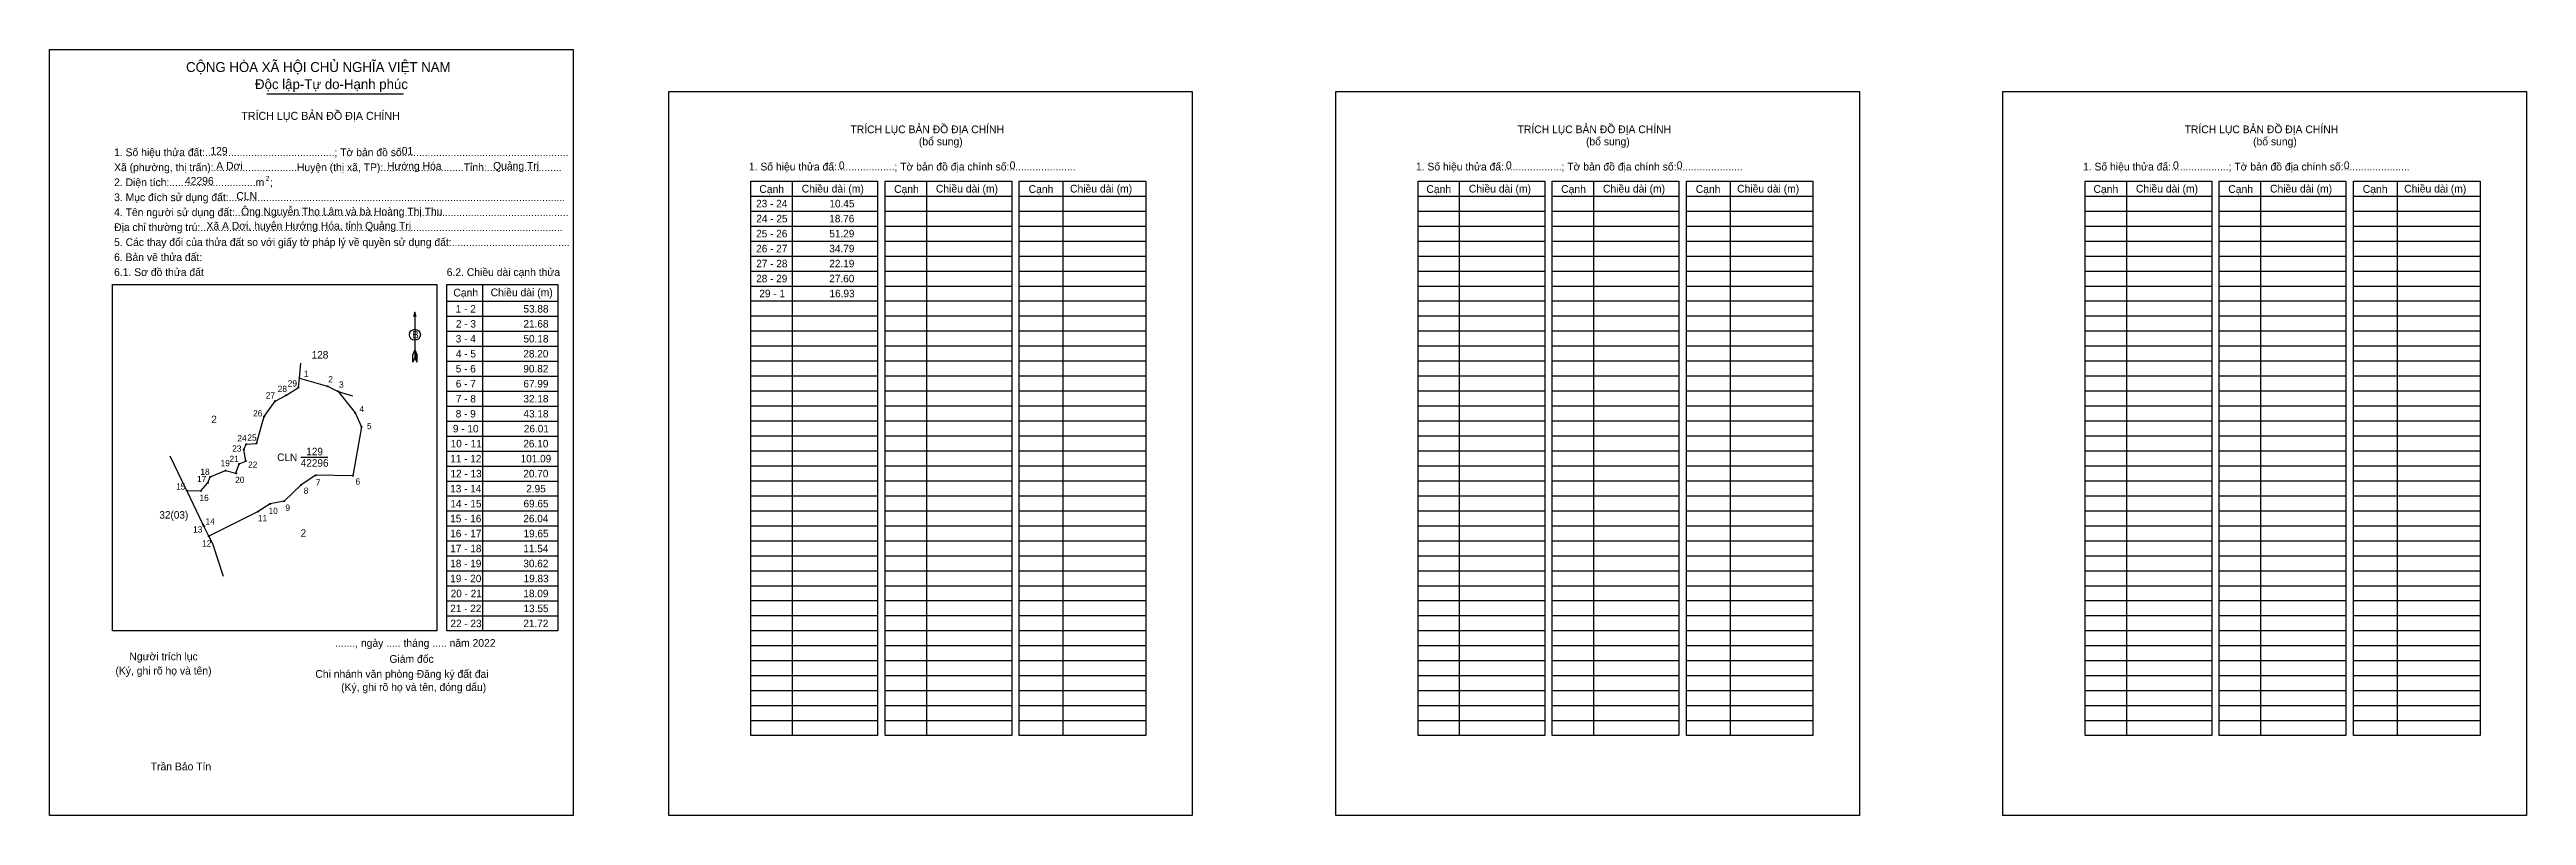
# Model space of a CAD drawing. Extents: x 551345 to 555889, y 1826529 to 1827934.
import ezdxf

# ---------------------------------------------------------------- set-up
doc = ezdxf.new("R2010")
doc.units = 0
for name, color, linetype in [('Level 1', 7, 'Continuous'), ('Level 10', 7, 'Continuous'), ('Level 11', 7, 'Continuous'), ('Level 13', 7, 'Continuous'), ('Level 2', 7, 'Continuous'), ('Level 27', 7, 'Continuous'), ('Level 36', 7, 'Continuous'), ('Level 5', 7, 'Continuous'), ('Level 52', 7, 'Continuous'), ('Level 6', 7, 'Continuous'), ('Level 9', 7, 'Continuous')]:
    doc.layers.add(name, color=color, linetype=linetype)

msp = doc.modelspace()

# ---------------------------------------------------------------- linework, layer by layer
at = {"layer": 'Level 1'}
for p, q in [((551345.1, 1827933.5), (551345.1, 1827933.5)), ((552481, 1827856.9), (552481, 1827856.9)), ((552707.4, 1827692.1), (552707.4, 1826675.3)), ((552953.5, 1827692.1), (552953.5, 1826675.3)), ((553204.1, 1827692.1), (553204.1, 1826675.3)), ((553931.1, 1827692.1), (553931.1, 1826675.3)), ((554177.2, 1827692.1), (554177.2, 1826675.3)), ((554427.8, 1827692.1), (554427.8, 1826675.3)), ((555154.9, 1827692.1), (555154.9, 1826675.3)), ((555400.9, 1827692.1), (555400.9, 1826675.3)), ((555651.5, 1827692.1), (555651.5, 1826675.3)), ((552631.8, 1827664.7), (552864.1, 1827664.7)), ((552631.8, 1827637.2), (552864.1, 1827637.2)), ((552877.9, 1827664.7), (553110.1, 1827664.7)), ((552877.9, 1827637.2), (553110.1, 1827637.2)), ((553123.9, 1827664.7), (553356.2, 1827664.7)), ((553123.9, 1827637.2), (553356.2, 1827637.2)), ((553855.6, 1827664.7), (554087.8, 1827664.7)), ((553855.6, 1827637.2), (554087.8, 1827637.2)), ((554101.6, 1827664.7), (554333.8, 1827664.7)), ((554101.6, 1827637.2), (554333.8, 1827637.2)), ((554347.7, 1827664.7), (554579.9, 1827664.7)), ((554347.7, 1827637.2), (554579.9, 1827637.2)), ((555079.3, 1827664.7), (555311.5, 1827664.7)), ((555079.3, 1827637.2), (555311.5, 1827637.2)), ((555325.3, 1827664.7), (555557.6, 1827664.7)), ((555325.3, 1827637.2), (555557.6, 1827637.2)), ((555571.4, 1827664.7), (555803.6, 1827664.7)), ((555571.4, 1827637.2), (555803.6, 1827637.2)), ((552631.8, 1827609.7), (552864.1, 1827609.7)), ((552877.9, 1827609.7), (553110.1, 1827609.7)), ((553123.9, 1827609.7), (553356.2, 1827609.7)), ((553855.6, 1827609.7), (554087.8, 1827609.7)), ((554101.6, 1827609.7), (554333.8, 1827609.7)), ((554347.7, 1827609.7), (554579.9, 1827609.7)), ((555079.3, 1827609.7), (555311.5, 1827609.7)), ((555325.3, 1827609.7), (555557.6, 1827609.7)), ((555571.4, 1827609.7), (555803.6, 1827609.7)), ((552631.8, 1827582.2), (552864.1, 1827582.2)), ((552631.8, 1827554.7), (552864.1, 1827554.7)), ((552877.9, 1827582.2), (553110.1, 1827582.2)), ((552877.9, 1827554.7), (553110.1, 1827554.7)), ((553123.9, 1827582.2), (553356.2, 1827582.2)), ((553123.9, 1827554.7), (553356.2, 1827554.7)), ((553855.6, 1827582.2), (554087.8, 1827582.2)), ((553855.6, 1827554.7), (554087.8, 1827554.7)), ((554101.6, 1827582.2), (554333.8, 1827582.2)), ((554101.6, 1827554.7), (554333.8, 1827554.7)), ((554347.7, 1827582.2), (554579.9, 1827582.2)), ((554347.7, 1827554.7), (554579.9, 1827554.7)), ((555079.3, 1827582.2), (555311.5, 1827582.2)), ((555079.3, 1827554.7), (555311.5, 1827554.7)), ((555325.3, 1827582.2), (555557.6, 1827582.2)), ((555325.3, 1827554.7), (555557.6, 1827554.7)), ((555571.4, 1827582.2), (555803.6, 1827582.2)), ((555571.4, 1827554.7), (555803.6, 1827554.7)), ((551460.7, 1827502.6), (551460.7, 1827502.6)), ((552139.5, 1827502.6), (552139.5, 1826867.2)), ((552631.8, 1827527.3), (552864.1, 1827527.3)), ((552631.8, 1827499.8), (552864.1, 1827499.8)), ((552877.9, 1827527.3), (553110.1, 1827527.3)), ((552877.9, 1827499.8), (553110.1, 1827499.8)), ((553123.9, 1827527.3), (553356.2, 1827527.3)), ((553123.9, 1827499.8), (553356.2, 1827499.8)), ((553855.6, 1827527.3), (554087.8, 1827527.3)), ((553855.6, 1827499.8), (554087.8, 1827499.8)), ((554101.6, 1827527.3), (554333.8, 1827527.3)), ((554101.6, 1827499.8), (554333.8, 1827499.8)), ((554347.7, 1827527.3), (554579.9, 1827527.3)), ((554347.7, 1827499.8), (554579.9, 1827499.8)), ((555079.3, 1827527.3), (555311.5, 1827527.3)), ((555079.3, 1827499.8), (555311.5, 1827499.8)), ((555325.3, 1827527.3), (555557.6, 1827527.3)), ((555325.3, 1827499.8), (555557.6, 1827499.8)), ((555571.4, 1827527.3), (555803.6, 1827527.3)), ((555571.4, 1827499.8), (555803.6, 1827499.8)), ((552015.2, 1827451.9), (552015.2, 1827368.8)), ((552073.6, 1827471.9), (552277.4, 1827471.9)), ((552631.8, 1827472.3), (552864.1, 1827472.3)), ((552877.9, 1827472.3), (553110.1, 1827472.3)), ((553123.9, 1827472.3), (553356.2, 1827472.3)), ((553855.6, 1827472.3), (554087.8, 1827472.3)), ((554101.6, 1827472.3), (554333.8, 1827472.3)), ((554347.7, 1827472.3), (554579.9, 1827472.3)), ((555079.3, 1827472.3), (555311.5, 1827472.3)), ((555325.3, 1827472.3), (555557.6, 1827472.3)), ((555571.4, 1827472.3), (555803.6, 1827472.3)), ((552073.6, 1827444.4), (552277.4, 1827444.4)), ((552073.6, 1827416.9), (552277.4, 1827416.9)), ((552631.8, 1827444.8), (552864.1, 1827444.8)), ((552631.8, 1827417.3), (552864.1, 1827417.3)), ((552877.9, 1827444.8), (553110.1, 1827444.8)), ((552877.9, 1827417.3), (553110.1, 1827417.3)), ((553123.9, 1827444.8), (553356.2, 1827444.8)), ((553123.9, 1827417.3), (553356.2, 1827417.3)), ((553855.6, 1827444.8), (554087.8, 1827444.8)), ((553855.6, 1827417.3), (554087.8, 1827417.3)), ((554101.6, 1827444.8), (554333.8, 1827444.8)), ((554101.6, 1827417.3), (554333.8, 1827417.3)), ((554347.7, 1827444.8), (554579.9, 1827444.8)), ((554347.7, 1827417.3), (554579.9, 1827417.3)), ((555079.3, 1827444.8), (555311.5, 1827444.8)), ((555079.3, 1827417.3), (555311.5, 1827417.3)), ((555325.3, 1827444.8), (555557.6, 1827444.8)), ((555325.3, 1827417.3), (555557.6, 1827417.3)), ((555571.4, 1827444.8), (555803.6, 1827444.8)), ((555571.4, 1827417.3), (555803.6, 1827417.3)), ((552011.5, 1827360.3), (552011.7, 1827374)), ((552015.2, 1827368.8), (552011.5, 1827360.3)), ((552015.2, 1827382.5), (552011.7, 1827374)), ((552015.2, 1827382.5), (552018.7, 1827374)), ((552015.2, 1827381.3), (552018.7, 1827372.8)), ((552015.2, 1827380.1), (552018.7, 1827371.6)), ((552015.2, 1827378.9), (552018.8, 1827370.4)), ((552015.2, 1827377.7), (552018.8, 1827369.1)), ((552015.2, 1827376.5), (552018.8, 1827367.9)), ((552015.2, 1827375.3), (552018.8, 1827366.7)), ((552015.2, 1827374.1), (552018.8, 1827365.4)), ((552015.2, 1827372.9), (552018.8, 1827364.2)), ((552015.2, 1827371.7), (552018.8, 1827362.9)), ((552015.2, 1827370.5), (552018.9, 1827361.8)), ((552015.2, 1827368.8), (552018.9, 1827360.3)), ((552018.9, 1827360.3), (552018.7, 1827374)), ((552073.6, 1827389.4), (552277.4, 1827389.4)), ((552073.6, 1827361.9), (552277.4, 1827361.9)), ((552631.8, 1827389.8), (552864.1, 1827389.8)), ((552631.8, 1827362.4), (552864.1, 1827362.4)), ((552877.9, 1827389.8), (553110.1, 1827389.8)), ((552877.9, 1827362.4), (553110.1, 1827362.4)), ((553123.9, 1827389.8), (553356.2, 1827389.8)), ((553123.9, 1827362.4), (553356.2, 1827362.4)), ((553855.6, 1827389.8), (554087.8, 1827389.8)), ((553855.6, 1827362.4), (554087.8, 1827362.4)), ((554101.6, 1827389.8), (554333.8, 1827389.8)), ((554101.6, 1827362.4), (554333.8, 1827362.4)), ((554347.7, 1827389.8), (554579.9, 1827389.8)), ((554347.7, 1827362.4), (554579.9, 1827362.4)), ((555079.3, 1827389.8), (555311.5, 1827389.8)), ((555079.3, 1827362.4), (555311.5, 1827362.4)), ((555325.3, 1827389.8), (555557.6, 1827389.8)), ((555325.3, 1827362.4), (555557.6, 1827362.4)), ((555571.4, 1827389.8), (555803.6, 1827389.8)), ((555571.4, 1827362.4), (555803.6, 1827362.4)), ((552073.6, 1827334.4), (552277.4, 1827334.4)), ((552631.8, 1827334.9), (552864.1, 1827334.9)), ((552877.9, 1827334.9), (553110.1, 1827334.9)), ((553123.9, 1827334.9), (553356.2, 1827334.9)), ((553855.6, 1827334.9), (554087.8, 1827334.9)), ((554101.6, 1827334.9), (554333.8, 1827334.9)), ((554347.7, 1827334.9), (554579.9, 1827334.9)), ((555079.3, 1827334.9), (555311.5, 1827334.9)), ((555325.3, 1827334.9), (555557.6, 1827334.9)), ((555571.4, 1827334.9), (555803.6, 1827334.9)), ((552073.6, 1827307), (552277.4, 1827307)), ((552073.6, 1827279.5), (552277.4, 1827279.5)), ((552631.8, 1827307.4), (552864.1, 1827307.4)), ((552631.8, 1827279.9), (552864.1, 1827279.9)), ((552877.9, 1827307.4), (553110.1, 1827307.4)), ((552877.9, 1827279.9), (553110.1, 1827279.9)), ((553123.9, 1827307.4), (553356.2, 1827307.4)), ((553123.9, 1827279.9), (553356.2, 1827279.9)), ((553855.6, 1827307.4), (554087.8, 1827307.4)), ((553855.6, 1827279.9), (554087.8, 1827279.9)), ((554101.6, 1827307.4), (554333.8, 1827307.4)), ((554101.6, 1827279.9), (554333.8, 1827279.9)), ((554347.7, 1827307.4), (554579.9, 1827307.4)), ((554347.7, 1827279.9), (554579.9, 1827279.9)), ((555079.3, 1827307.4), (555311.5, 1827307.4)), ((555079.3, 1827279.9), (555311.5, 1827279.9)), ((555325.3, 1827307.4), (555557.6, 1827307.4)), ((555325.3, 1827279.9), (555557.6, 1827279.9)), ((555571.4, 1827307.4), (555803.6, 1827307.4)), ((555571.4, 1827279.9), (555803.6, 1827279.9)), ((552073.6, 1827252), (552277.4, 1827252)), ((552073.6, 1827224.5), (552277.4, 1827224.5)), ((552631.8, 1827252.4), (552864.1, 1827252.4)), ((552631.8, 1827224.9), (552864.1, 1827224.9)), ((552877.9, 1827252.4), (553110.1, 1827252.4)), ((552877.9, 1827224.9), (553110.1, 1827224.9)), ((553123.9, 1827252.4), (553356.2, 1827252.4)), ((553123.9, 1827224.9), (553356.2, 1827224.9)), ((553855.6, 1827252.4), (554087.8, 1827252.4)), ((553855.6, 1827224.9), (554087.8, 1827224.9)), ((554101.6, 1827252.4), (554333.8, 1827252.4)), ((554101.6, 1827224.9), (554333.8, 1827224.9)), ((554347.7, 1827252.4), (554579.9, 1827252.4)), ((554347.7, 1827224.9), (554579.9, 1827224.9)), ((555079.3, 1827252.4), (555311.5, 1827252.4)), ((555079.3, 1827224.9), (555311.5, 1827224.9)), ((555325.3, 1827252.4), (555557.6, 1827252.4)), ((555325.3, 1827224.9), (555557.6, 1827224.9)), ((555571.4, 1827252.4), (555803.6, 1827252.4)), ((555571.4, 1827224.9), (555803.6, 1827224.9)), ((552073.6, 1827197), (552277.4, 1827197)), ((552631.8, 1827197.5), (552864.1, 1827197.5)), ((552877.9, 1827197.5), (553110.1, 1827197.5)), ((553123.9, 1827197.5), (553356.2, 1827197.5)), ((553855.6, 1827197.5), (554087.8, 1827197.5)), ((554101.6, 1827197.5), (554333.8, 1827197.5)), ((554347.7, 1827197.5), (554579.9, 1827197.5)), ((555079.3, 1827197.5), (555311.5, 1827197.5)), ((555325.3, 1827197.5), (555557.6, 1827197.5)), ((555571.4, 1827197.5), (555803.6, 1827197.5)), ((552073.6, 1827169.5), (552277.4, 1827169.5)), ((552073.6, 1827142.1), (552277.4, 1827142.1)), ((552631.8, 1827170), (552864.1, 1827170)), ((552631.8, 1827142.5), (552864.1, 1827142.5)), ((552877.9, 1827170), (553110.1, 1827170)), ((552877.9, 1827142.5), (553110.1, 1827142.5)), ((553123.9, 1827170), (553356.2, 1827170)), ((553123.9, 1827142.5), (553356.2, 1827142.5)), ((553855.6, 1827170), (554087.8, 1827170)), ((553855.6, 1827142.5), (554087.8, 1827142.5)), ((554101.6, 1827170), (554333.8, 1827170)), ((554101.6, 1827142.5), (554333.8, 1827142.5)), ((554347.7, 1827170), (554579.9, 1827170)), ((554347.7, 1827142.5), (554579.9, 1827142.5)), ((555079.3, 1827170), (555311.5, 1827170)), ((555079.3, 1827142.5), (555311.5, 1827142.5)), ((555325.3, 1827170), (555557.6, 1827170)), ((555325.3, 1827142.5), (555557.6, 1827142.5)), ((555571.4, 1827170), (555803.6, 1827170)), ((555571.4, 1827142.5), (555803.6, 1827142.5)), ((552073.6, 1827114.6), (552277.4, 1827114.6)), ((552631.8, 1827115), (552864.1, 1827115)), ((552631.8, 1827087.5), (552864.1, 1827087.5)), ((552877.9, 1827115), (553110.1, 1827115)), ((552877.9, 1827087.5), (553110.1, 1827087.5)), ((553123.9, 1827115), (553356.2, 1827115)), ((553123.9, 1827087.5), (553356.2, 1827087.5)), ((553855.6, 1827115), (554087.8, 1827115)), ((553855.6, 1827087.5), (554087.8, 1827087.5)), ((554101.6, 1827115), (554333.8, 1827115)), ((554101.6, 1827087.5), (554333.8, 1827087.5)), ((554347.7, 1827115), (554579.9, 1827115)), ((554347.7, 1827087.5), (554579.9, 1827087.5)), ((555079.3, 1827115), (555311.5, 1827115)), ((555079.3, 1827087.5), (555311.5, 1827087.5)), ((555325.3, 1827115), (555557.6, 1827115)), ((555325.3, 1827087.5), (555557.6, 1827087.5)), ((555571.4, 1827115), (555803.6, 1827115)), ((555571.4, 1827087.5), (555803.6, 1827087.5)), ((552073.6, 1827087.1), (552277.4, 1827087.1)), ((552073.6, 1827059.6), (552277.4, 1827059.6)), ((552631.8, 1827060), (552864.1, 1827060)), ((552877.9, 1827060), (553110.1, 1827060)), ((553123.9, 1827060), (553356.2, 1827060)), ((553855.6, 1827060), (554087.8, 1827060)), ((554101.6, 1827060), (554333.8, 1827060)), ((554347.7, 1827060), (554579.9, 1827060)), ((555079.3, 1827060), (555311.5, 1827060)), ((555325.3, 1827060), (555557.6, 1827060)), ((555571.4, 1827060), (555803.6, 1827060)), ((552073.6, 1827032.1), (552277.4, 1827032.1)), ((552073.6, 1827004.6), (552277.4, 1827004.6)), ((552631.8, 1827032.6), (552864.1, 1827032.6)), ((552631.8, 1827005.1), (552864.1, 1827005.1)), ((552877.9, 1827032.6), (553110.1, 1827032.6)), ((552877.9, 1827005.1), (553110.1, 1827005.1)), ((553123.9, 1827032.6), (553356.2, 1827032.6)), ((553123.9, 1827005.1), (553356.2, 1827005.1)), ((553855.6, 1827032.6), (554087.8, 1827032.6)), ((553855.6, 1827005.1), (554087.8, 1827005.1)), ((554101.6, 1827032.6), (554333.8, 1827032.6)), ((554101.6, 1827005.1), (554333.8, 1827005.1)), ((554347.7, 1827032.6), (554579.9, 1827032.6)), ((554347.7, 1827005.1), (554579.9, 1827005.1)), ((555079.3, 1827032.6), (555311.5, 1827032.6)), ((555079.3, 1827005.1), (555311.5, 1827005.1)), ((555325.3, 1827032.6), (555557.6, 1827032.6)), ((555325.3, 1827005.1), (555557.6, 1827005.1)), ((555571.4, 1827032.6), (555803.6, 1827032.6)), ((555571.4, 1827005.1), (555803.6, 1827005.1)), ((552073.6, 1826977.2), (552277.4, 1826977.2)), ((552631.8, 1826977.6), (552864.1, 1826977.6)), ((552877.9, 1826977.6), (553110.1, 1826977.6)), ((553123.9, 1826977.6), (553356.2, 1826977.6)), ((553855.6, 1826977.6), (554087.8, 1826977.6)), ((554101.6, 1826977.6), (554333.8, 1826977.6)), ((554347.7, 1826977.6), (554579.9, 1826977.6)), ((555079.3, 1826977.6), (555311.5, 1826977.6)), ((555325.3, 1826977.6), (555557.6, 1826977.6)), ((555571.4, 1826977.6), (555803.6, 1826977.6)), ((552073.6, 1826949.7), (552277.4, 1826949.7)), ((552073.6, 1826922.2), (552277.4, 1826922.2)), ((552631.8, 1826950.1), (552864.1, 1826950.1)), ((552631.8, 1826922.6), (552864.1, 1826922.6)), ((552877.9, 1826950.1), (553110.1, 1826950.1)), ((552877.9, 1826922.6), (553110.1, 1826922.6)), ((553123.9, 1826950.1), (553356.2, 1826950.1)), ((553123.9, 1826922.6), (553356.2, 1826922.6)), ((553855.6, 1826950.1), (554087.8, 1826950.1)), ((553855.6, 1826922.6), (554087.8, 1826922.6)), ((554101.6, 1826950.1), (554333.8, 1826950.1)), ((554101.6, 1826922.6), (554333.8, 1826922.6)), ((554347.7, 1826950.1), (554579.9, 1826950.1)), ((554347.7, 1826922.6), (554579.9, 1826922.6)), ((555079.3, 1826950.1), (555311.5, 1826950.1)), ((555079.3, 1826922.6), (555311.5, 1826922.6)), ((555325.3, 1826950.1), (555557.6, 1826950.1)), ((555325.3, 1826922.6), (555557.6, 1826922.6)), ((555571.4, 1826950.1), (555803.6, 1826950.1)), ((555571.4, 1826922.6), (555803.6, 1826922.6)), ((552055.3, 1826867.2), (552055.3, 1826867.2)), ((552073.6, 1826894.7), (552277.4, 1826894.7)), ((552631.8, 1826895.1), (552864.1, 1826895.1)), ((552631.8, 1826867.7), (552864.1, 1826867.7)), ((552877.9, 1826895.1), (553110.1, 1826895.1)), ((552877.9, 1826867.7), (553110.1, 1826867.7)), ((553123.9, 1826895.1), (553356.2, 1826895.1)), ((553123.9, 1826867.7), (553356.2, 1826867.7)), ((553855.6, 1826895.1), (554087.8, 1826895.1)), ((553855.6, 1826867.7), (554087.8, 1826867.7)), ((554101.6, 1826895.1), (554333.8, 1826895.1)), ((554101.6, 1826867.7), (554333.8, 1826867.7)), ((554347.7, 1826895.1), (554579.9, 1826895.1)), ((554347.7, 1826867.7), (554579.9, 1826867.7)), ((555079.3, 1826895.1), (555311.5, 1826895.1)), ((555079.3, 1826867.7), (555311.5, 1826867.7)), ((555325.3, 1826895.1), (555557.6, 1826895.1)), ((555325.3, 1826867.7), (555557.6, 1826867.7)), ((555571.4, 1826895.1), (555803.6, 1826895.1)), ((555571.4, 1826867.7), (555803.6, 1826867.7)), ((552631.8, 1826840.2), (552864.1, 1826840.2)), ((552877.9, 1826840.2), (553110.1, 1826840.2)), ((553123.9, 1826840.2), (553356.2, 1826840.2)), ((553855.6, 1826840.2), (554087.8, 1826840.2)), ((554101.6, 1826840.2), (554333.8, 1826840.2)), ((554347.7, 1826840.2), (554579.9, 1826840.2)), ((555079.3, 1826840.2), (555311.5, 1826840.2)), ((555325.3, 1826840.2), (555557.6, 1826840.2)), ((555571.4, 1826840.2), (555803.6, 1826840.2)), ((552631.8, 1826812.7), (552864.1, 1826812.7)), ((552631.8, 1826785.2), (552864.1, 1826785.2)), ((552877.9, 1826812.7), (553110.1, 1826812.7)), ((552877.9, 1826785.2), (553110.1, 1826785.2)), ((553123.9, 1826812.7), (553356.2, 1826812.7)), ((553123.9, 1826785.2), (553356.2, 1826785.2)), ((553855.6, 1826812.7), (554087.8, 1826812.7)), ((553855.6, 1826785.2), (554087.8, 1826785.2)), ((554101.6, 1826812.7), (554333.8, 1826812.7)), ((554101.6, 1826785.2), (554333.8, 1826785.2)), ((554347.7, 1826812.7), (554579.9, 1826812.7)), ((554347.7, 1826785.2), (554579.9, 1826785.2)), ((555079.3, 1826812.7), (555311.5, 1826812.7)), ((555079.3, 1826785.2), (555311.5, 1826785.2)), ((555325.3, 1826812.7), (555557.6, 1826812.7)), ((555325.3, 1826785.2), (555557.6, 1826785.2)), ((555571.4, 1826812.7), (555803.6, 1826812.7)), ((555571.4, 1826785.2), (555803.6, 1826785.2)), ((552631.8, 1826757.7), (552864.1, 1826757.7)), ((552631.8, 1826730.2), (552864.1, 1826730.2)), ((552877.9, 1826757.7), (553110.1, 1826757.7)), ((552877.9, 1826730.2), (553110.1, 1826730.2)), ((553123.9, 1826757.7), (553356.2, 1826757.7)), ((553123.9, 1826730.2), (553356.2, 1826730.2)), ((553855.6, 1826757.7), (554087.8, 1826757.7)), ((553855.6, 1826730.2), (554087.8, 1826730.2)), ((554101.6, 1826757.7), (554333.8, 1826757.7)), ((554101.6, 1826730.2), (554333.8, 1826730.2)), ((554347.7, 1826757.7), (554579.9, 1826757.7)), ((554347.7, 1826730.2), (554579.9, 1826730.2)), ((555079.3, 1826757.7), (555311.5, 1826757.7)), ((555079.3, 1826730.2), (555311.5, 1826730.2)), ((555325.3, 1826757.7), (555557.6, 1826757.7)), ((555325.3, 1826730.2), (555557.6, 1826730.2)), ((555571.4, 1826757.7), (555803.6, 1826757.7)), ((555571.4, 1826730.2), (555803.6, 1826730.2)), ((552631.8, 1826702.8), (552864.1, 1826702.8)), ((552877.9, 1826702.8), (553110.1, 1826702.8)), ((553123.9, 1826702.8), (553356.2, 1826702.8)), ((553855.6, 1826702.8), (554087.8, 1826702.8)), ((554101.6, 1826702.8), (554333.8, 1826702.8)), ((554347.7, 1826702.8), (554579.9, 1826702.8)), ((555079.3, 1826702.8), (555311.5, 1826702.8)), ((555325.3, 1826702.8), (555557.6, 1826702.8)), ((555571.4, 1826702.8), (555803.6, 1826702.8)), ((552305.5, 1826528.6), (552305.5, 1826528.6)), ((553441.4, 1826528.6), (553441.4, 1826528.6))]:
    msp.add_line(p, q, dxfattribs=at)
for points in [[(552631.8, 1827692.1), (552864.1, 1827692.1), (552864.1, 1826675.3), (552631.8, 1826675.3)], [(552877.9, 1827692.1), (553110.1, 1827692.1), (553110.1, 1826675.3), (552877.9, 1826675.3)], [(553123.9, 1827692.1), (553356.2, 1827692.1), (553356.2, 1826675.3), (553123.9, 1826675.3)], [(553855.6, 1827692.1), (554087.8, 1827692.1), (554087.8, 1826675.3), (553855.6, 1826675.3)], [(554101.6, 1827692.1), (554333.8, 1827692.1), (554333.8, 1826675.3), (554101.6, 1826675.3)], [(554347.7, 1827692.1), (554579.9, 1827692.1), (554579.9, 1826675.3), (554347.7, 1826675.3)], [(555079.3, 1827692.1), (555311.5, 1827692.1), (555311.5, 1826675.3), (555079.3, 1826675.3)], [(555325.3, 1827692.1), (555557.6, 1827692.1), (555557.6, 1826675.3), (555325.3, 1826675.3)], [(555571.4, 1827692.1), (555803.6, 1827692.1), (555803.6, 1826675.3), (555571.4, 1826675.3)], [(551460.7, 1827502.6), (552055.3, 1827502.6), (552055.3, 1826867.2), (551460.7, 1826867.2)], [(552073.6, 1827502.6), (552277.4, 1827502.6), (552277.4, 1826867.2), (552073.6, 1826867.2)]]:
    msp.add_lwpolyline(points, close=True, dxfattribs=at)
msp.add_lwpolyline([(552017.6, 1827443.1), (552015.2, 1827451.9), (552012.8, 1827443.1)], dxfattribs=at)
msp.add_circle((552015.2, 1827410.3), 10.1, dxfattribs=at)
at = {"layer": 'Level 10'}
msp.add_lwpolyline([(551749.7, 1827100.2), (551727.8, 1827086), (551637.4, 1827040.7), (551628.4, 1827059.3), (551627.1, 1827061.9), (551596.7, 1827124.6), (551622.7, 1827123.8), (551635.5, 1827138.7), (551639.6, 1827149.5), (551667.9, 1827161.2), (551687.1, 1827156.2), (551692.7, 1827173.4), (551705.2, 1827178.6), (551701.5, 1827200), (551705.8, 1827209.5), (551724.5, 1827211.1), (551738.9, 1827260.3), (551758.8, 1827288.8), (551778.5, 1827299.2), (551801.8, 1827313.8), (551803.4, 1827330.7), (551855.2, 1827316), (551874.6, 1827306.3), (551905.8, 1827267), (551917.3, 1827241.2), (551901.5, 1827151.8), (551833.5, 1827152.6), (551806.5, 1827135), (551775.2, 1827105.3)], close=True, dxfattribs=at)
at = {"layer": 'Level 11'}
for centre in [(551801.8, 1827313.8), (551803.4, 1827330.7), (551855.2, 1827316), (551758.8, 1827288.8), (551778.5, 1827299.2), (551874.6, 1827306.3), (551738.9, 1827260.3), (551905.8, 1827267), (551917.3, 1827241.2), (551701.5, 1827200), (551705.2, 1827178.6), (551705.8, 1827209.5), (551724.5, 1827211.1), (551635.5, 1827138.7), (551639.6, 1827149.5), (551667.9, 1827161.2), (551687.1, 1827156.2), (551692.7, 1827173.4), (551806.5, 1827135), (551833.5, 1827152.6), (551901.5, 1827151.8), (551596.7, 1827124.6), (551622.7, 1827123.8), (551749.7, 1827100.2), (551749.7, 1827100.2), (551775.2, 1827105.3), (551627.1, 1827061.9), (551628.4, 1827059.3), (551727.8, 1827086), (551637.4, 1827040.7)]:
    msp.add_circle(centre, 0.916, dxfattribs=at)
at = {"layer": 'Level 13'}
msp.add_line((551743.6, 1827852.3), (551994.3, 1827852.3), dxfattribs=at)
at = {"layer": 'Level 2'}
for points in [[(551345.1, 1827933.6), (552305.5, 1827933.6), (552305.5, 1826528.6), (551345.1, 1826528.6)], [(552481, 1827856.9), (553441.4, 1827856.9), (553441.4, 1826528.6), (552481, 1826528.6)], [(553704.7, 1827856.9), (554665.1, 1827856.9), (554665.1, 1826528.6), (553704.7, 1826528.6)], [(554928.4, 1827856.9), (555888.8, 1827856.9), (555888.8, 1826528.6), (554928.4, 1826528.6)]]:
    msp.add_lwpolyline(points, close=True, dxfattribs=at)
at = {"layer": 'Level 27'}
for p, q in [((551803.4, 1827330.7), (551805.8, 1827358.1)), ((551874.6, 1827306.3), (551901, 1827298.6))]:
    msp.add_line(p, q, dxfattribs=at)
at = {"layer": 'Level 5'}
for points in [[(551596.7, 1827124.6), (551588.9, 1827140.7), (551566.1, 1827187.6)], [(551637.4, 1827040.7), (551644.7, 1827025.7), (551663.8, 1826967.5)]]:
    msp.add_lwpolyline(points, dxfattribs=at)
at = {"layer": 'Level 9'}
msp.add_line((551805.8, 1827185.7), (551855.8, 1827185.7), dxfattribs=at)

# ---------------------------------------------------------------- texts
at = {"layer": 'Level 1'}
for s, height, p in [('TRÍCH LỤC BẢN ĐỒ ĐỊA CHÍNH', 14.658, (551696.8, 1827804.6)), ('TRÍCH LỤC BẢN ĐỒ ĐỊA CHÍNH', 14.2, (552814.3, 1827780.1)), ('(bổ sung)', 14.2, (552939.9, 1827757.8)), ('TRÍCH LỤC BẢN ĐỒ ĐỊA CHÍNH', 14.2, (554038, 1827780.1)), ('(bổ sung)', 14.2, (554163.6, 1827757.8)), ('TRÍCH LỤC BẢN ĐỒ ĐỊA CHÍNH', 14.2, (555261.7, 1827780.1)), ('(bổ sung)', 14.2, (555387.3, 1827757.8)), ('Xã (phường, thị trấn):.............................Huyện (thị xã, TP):............................Tỉnh:..........................', 14.1997, (551463.5, 1827710.5)), ('1. Số hiệu thửa đất:.............................................; Tờ bản đồ số:.........................................................', 14.1997, (551463.5, 1827738)), ('1. Số hiệu thửa đấ:....................; Tờ bản đồ địa chính số:.......................', 14.2, (552627.9, 1827711.7)), ('1. Số hiệu thửa đấ:....................; Tờ bản đồ địa chính số:.......................', 14.2, (553851.6, 1827711.7)), ('1. Số hiệu thửa đấ:....................; Tờ bản đồ địa chính số:.......................', 14.2, (555075.3, 1827711.7)), ('2. Diện tích:..............................m  ;', 14.2, (551463.5, 1827683)), ('2', 9.16, (551741.5, 1827692.6)), ('Cạnh', 14.2, (552647.1, 1827670.6)), ('Chiều dài (m)', 14.2, (552724.9, 1827671.3)), ('Cạnh', 14.2, (552894.3, 1827670.6)), ('Chiều dài (m)', 14.2, (552971, 1827671.3)), ('Cạnh', 14.2, (553141.1, 1827670.6)), ('Chiều dài (m)', 14.2, (553217.1, 1827671.3)), ('Cạnh', 14.2, (553870.8, 1827670.6)), ('Chiều dài (m)', 14.2, (553948.7, 1827671.3)), ('Cạnh', 14.2, (554118, 1827670.6)), ('Chiều dài (m)', 14.2, (554194.7, 1827671.3)), ('Cạnh', 14.2, (554364.9, 1827670.6)), ('Chiều dài (m)', 14.2, (554440.8, 1827671.3)), ('Cạnh', 14.2, (555094.5, 1827670.6)), ('Chiều dài (m)', 14.2, (555172.4, 1827671.3)), ('Cạnh', 14.2, (555341.8, 1827670.6)), ('Chiều dài (m)', 14.2, (555418.4, 1827671.3)), ('Cạnh', 14.2, (555588.6, 1827670.6)), ('Chiều dài (m)', 14.2, (555664.5, 1827671.3)), ('4. Tên người sử dụng đất:....................................................................................................................', 14.1997, (551463.5, 1827628)), ('3. Mục đích sử dụng đất:.....................................................................................................................', 14.1997, (551463.5, 1827655.5)), ('Địa chỉ thường trú:..............................................................................................................................', 14.1997, (551463.5, 1827600.6)), ('5. Các thay đổi của thửa đất so với giấy tờ pháp lý về quyền sử dụng đất:.........................................', 14.1997, (551463.5, 1827573.1)), ('6. Bản vẽ thửa đất:', 14.2, (551463.5, 1827545.6)), ('6.1. Sơ đồ thửa đất', 14.2, (551463.5, 1827518.1)), ('6.2. Chiều dài cạnh thửa', 14.2, (552073.6, 1827518.1)), ('Chiều dài (m)', 14.2, (552154.2, 1827481)), ('Cạnh', 14.2, (552085.9, 1827480.6)), ('B', 13.7, (552010.1, 1827403.6)), ('Người trích lục', 14.2, (551491.5, 1826813.2)), ('......., ngày ..... tháng ..... năm 2022', 14.2, (551868.8, 1826837.9)), ('Giám đốc', 14.2, (551968.5, 1826808.6)), ('(Ký, ghi rõ họ và tên)', 14.2, (551466, 1826787.1)), ('Chi nhánh văn phòng Đăng ký đất đai', 14.2, (551832.7, 1826781.1)), ('(Ký, ghi rõ họ và tên, đóng dấu)', 14.2, (551880, 1826756.9)), ('Trần Bảo Tín', 14.2, (551530.8, 1826611.3))]:
    msp.add_text(s, height=height, dxfattribs=at).set_placement(p)
at = {"layer": 'Level 13'}
for s, height, p in [('CỘNG HÒA XÃ HỘI CHỦ NGHĨA VIỆT NAM', 18.139, (551595.5, 1827892.4)), ('Độc lập-Tự do-Hạnh phúc', 18.139, (551722, 1827861)), ('CLN', 13.74, (551762.7, 1827178.8)), ('42296', 13.74, (551805.8, 1827168.3)), ('129', 13.74, (551816, 1827189.3))]:
    msp.add_text(s, height=height, dxfattribs=at).set_placement(p)
at = {"layer": 'Level 36'}
for s, height, p in [('128', 13.74, (551825.9, 1827366.7)), ('2', 13.7, (551641.7, 1827248.2)), ('32(03)', 13.74, (551546.5, 1827073.1)), ('2', 13.7, (551805.6, 1827039.8))]:
    msp.add_text(s, height=height, dxfattribs=at).set_placement(p)
at = {"layer": 'Level 52'}
for s, p in [('23 - 24', (552641.2, 1827644.1)), ('10.45', (552775.7, 1827644.1)), ('25 - 26', (552641.3, 1827589.1)), ('24 - 25', (552641.6, 1827616.6)), ('51.29', (552775.5, 1827589.1)), ('18.76', (552775.4, 1827616.6)), ('26 - 27', (552641.3, 1827561.6)), ('27 - 28', (552641.5, 1827534.1)), ('34.79', (552775.5, 1827561.6)), ('22.19', (552775.5, 1827534.1)), ('28 - 29', (552641.3, 1827506.6)), ('27.60', (552775.4, 1827506.6)), ('1 - 2', (552090.2, 1827451.1)), ('53.88', (552214.4, 1827451.1)), ('29 - 1', (552647.2, 1827479.2)), ('16.93', (552775.9, 1827479.2)), ('3 - 4', (552090.2, 1827396.2)), ('2 - 3', (552090.6, 1827423.6)), ('50.18', (552214.4, 1827396.2)), ('21.68', (552214.4, 1827423.6)), ('4 - 5', (552090.5, 1827368.7)), ('28.20', (552214.2, 1827368.7)), ('5 - 6', (552090.2, 1827341.2)), ('6 - 7', (552090.3, 1827313.7)), ('90.82', (552214.2, 1827341.2)), ('67.99', (552214.3, 1827313.7)), ('8 - 9', (552090.2, 1827258.7)), ('7 - 8', (552090.4, 1827286.2)), ('43.18', (552214.4, 1827258.7)), ('32.18', (552214.4, 1827286.2)), ('9 - 10', (552085.1, 1827231.3)), ('26.01', (552215.1, 1827231.3)), ('11 - 12', (552080.1, 1827176.3)), ('10 - 11', (552080.9, 1827203.8)), ('101.09', (552209.2, 1827176.3)), ('26.10', (552214.2, 1827203.8)), ('13 - 14', (552080, 1827121.3)), ('12 - 13', (552080.5, 1827148.8)), ('20.70', (552214.2, 1827148.8)), ('2.95', (552219.6, 1827121.3)), ('14 - 15', (552080.3, 1827093.8)), ('69.65', (552214.5, 1827093.8)), ('15 - 16', (552080, 1827066.4)), ('16 - 17', (552080.1, 1827038.9)), ('26.04', (552214.2, 1827066.4)), ('19.65', (552214.5, 1827038.9)), ('18 - 19', (552080.1, 1826983.9)), ('17 - 18', (552080.2, 1827011.4)), ('30.62', (552214.2, 1826983.9)), ('11.54', (552214.2, 1827011.4)), ('19 - 20', (552080, 1826956.4)), ('19.83', (552214.7, 1826956.4)), ('21 - 22', (552080.1, 1826901.5)), ('20 - 21', (552080.9, 1826928.9)), ('18.09', (552214.3, 1826928.9)), ('13.55', (552214.5, 1826901.5)), ('22 - 23', (552080.5, 1826874)), ('21.72', (552214.2, 1826874))]:
    msp.add_text(s, height=13.74, dxfattribs=at).set_placement(p)
at = {"layer": 'Level 6'}
for s, p in [('129', (551640, 1827740.5)), ('A Dơi', (551650.9, 1827713.2)), ('Hướng Hóa', (551964.1, 1827713)), ('01', (551991.1, 1827740.7)), ('Quảng Trị', (552158.7, 1827713.1)), ('0', (552793, 1827714.2)), ('0', (553106.3, 1827714.3)), ('0', (554016.7, 1827714.2)), ('0', (554330, 1827714.3)), ('0', (555240.4, 1827714.2)), ('0', (555553.7, 1827714.3)), ('42296', (551593.4, 1827685.5)), ('CLN', (551687.8, 1827657.9)), ('Ông Nguyễn Thọ Lâm và bà Hoàng Thị Thu', (551696.4, 1827629.3)), ('Xã A Dơi, huyện Hướng Hóa, tỉnh Quảng Trị', (551633, 1827603.2))]:
    msp.add_text(s, height=14.2, dxfattribs=at).set_placement(p)
at = {"layer": 'Level 9'}
for s, height, p in [('28', 11.45, (551763.6, 1827305.4)), ('29', 11.45, (551782, 1827315.3)), ('1', 11.5, (551811.5, 1827332.8)), ('2', 11.5, (551856.3, 1827323.1)), ('3', 11.5, (551876.1, 1827313.3)), ('26', 11.45, (551718.4, 1827260.5)), ('27', 11.45, (551741.7, 1827293.4)), ('4', 11.5, (551913.6, 1827268.4)), ('24', 11.45, (551689.7, 1827215)), ('25', 11.45, (551707.9, 1827216)), ('5', 11.5, (551927.3, 1827237.2)), ('19', 11.45, (551658.8, 1827169.2)), ('21', 11.45, (551675.2, 1827177)), ('23', 11.45, (551680.1, 1827196)), ('15', 11.45, (551577.2, 1827126.3)), ('17', 11.45, (551615.6, 1827140)), ('18', 11.45, (551621.7, 1827153.4)), ('20', 11.45, (551685.5, 1827138.5)), ('22', 11.45, (551709.2, 1827166.3)), ('7', 11.5, (551833.5, 1827133.6)), ('6', 11.5, (551906.4, 1827135.5)), ('16', 11.45, (551620.1, 1827105.5)), ('10', 11.45, (551746.8, 1827081.7)), ('9', 11.5, (551777.7, 1827087.4)), ('8', 11.5, (551811.3, 1827118.5)), ('13', 11.45, (551608.3, 1827047.6)), ('14', 11.45, (551631.3, 1827062.2)), ('11', 11.45, (551727.2, 1827068.3)), ('12', 11.45, (551624.9, 1827021.9))]:
    msp.add_text(s, height=height, dxfattribs=at).set_placement(p)

doc.saveas('drawing.dxf')
